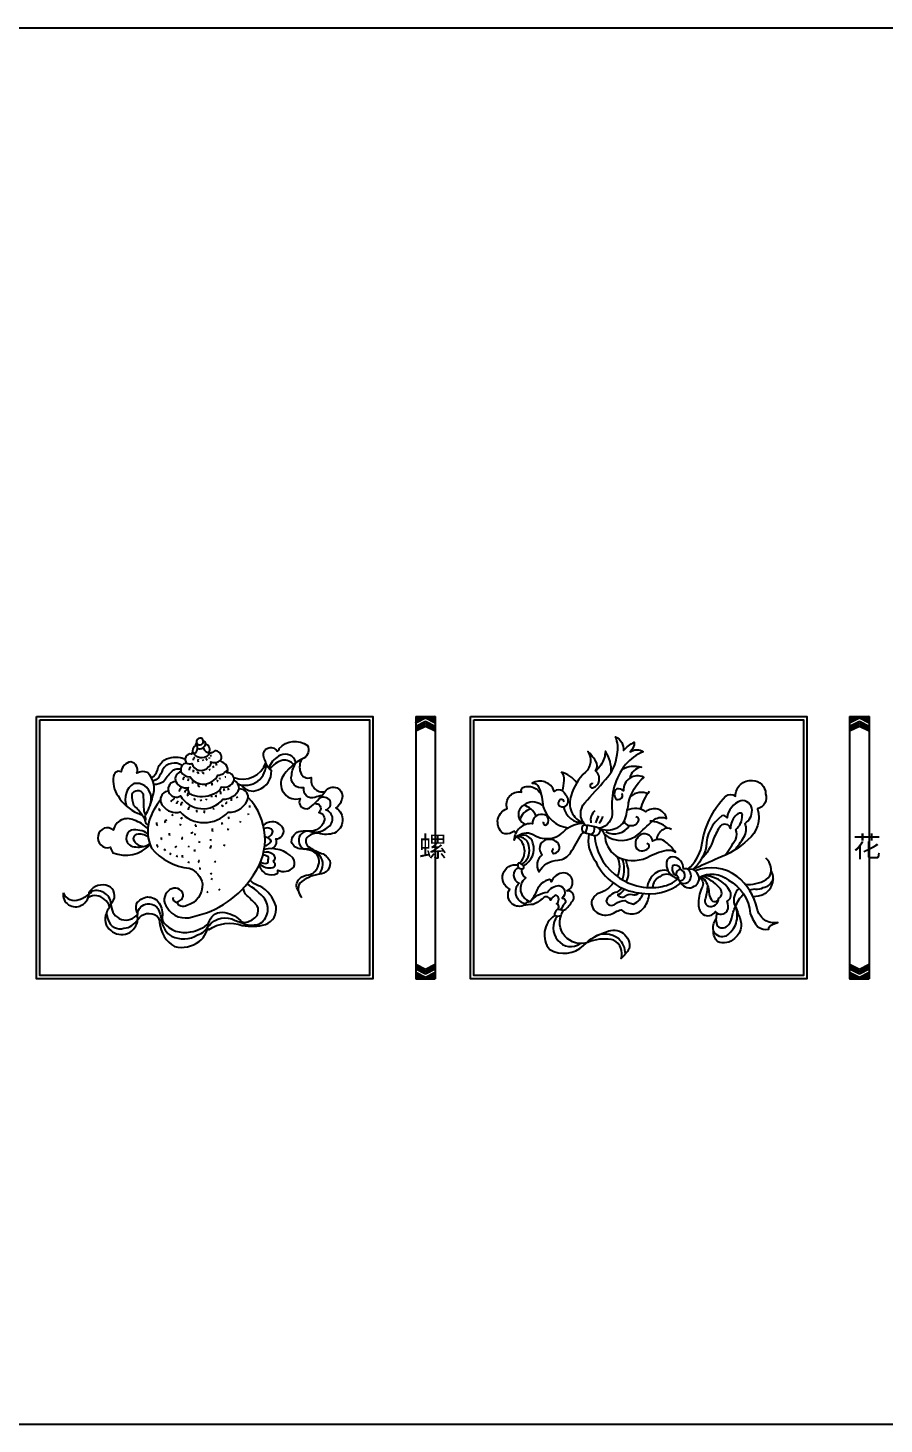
# Model space of a CAD drawing. Extents: x -66030 to 95157, y -13132 to 45879.
# Drawn here: x -13354 to -12082, y 5934 to 8010 of the extents above; entities that cross this region are included whole.
import ezdxf

# ---------------------------------------------------------------- set-up
doc = ezdxf.new("R2010")
doc.units = 0
doc.header["$LTSCALE"] = 100
doc.header["$MEASUREMENT"] = 0
for name, color, linetype in [('3', 11, 'CONTINUOUS'), ('4', 121, 'CONTINUOUS'), ('BH', 21, 'CONTINUOUS'), ('TEXT', 105, 'CONTINUOUS')]:
    doc.layers.add(name, color=color, linetype=linetype)
doc.styles.add('HZ', font='simhei.ttf')

# ---------------------------------------------------------------- blocks, each defined once
blk = doc.blocks.new('A$C580340FF')
at = {"layer": '3'}
for p, q in [((0, 390), (0, 0)), ((0, 390), (29, 390)), ((0, 390), (0, 380.4)), ((0, 380.4), (14.5, 387.7)), ((0, 375.4), (14.5, 382.7)), ((0, 372.9), (14.5, 380.2)), ((0, 370.9), (14.5, 378.1)), ((0, 368.4), (14.5, 375.7)), ((0, 375.4), (0, 372.9)), ((14.5, 387.7), (29, 380.4)), ((14.5, 382.7), (29, 375.4)), ((14.5, 380.2), (29, 372.9)), ((14.5, 378.1), (29, 370.9)), ((14.5, 375.7), (29, 368.4)), ((29, 390), (29, 0)), ((29, 390), (29, 380.4)), ((29, 375.4), (29, 372.9)), ((0, 370.9), (0, 368.4)), ((29, 370.9), (29, 368.4)), ((0, 21.6), (14.5, 14.3)), ((14.5, 14.3), (29, 21.6)), ((29, 19.1), (29, 21.6)), ((0, 19.1), (14.5, 11.9)), ((0, 17.1), (14.5, 9.8)), ((0, 14.6), (14.5, 7.3)), ((0, 9.6), (14.5, 2.3)), ((14.5, 11.9), (29, 19.1)), ((14.5, 9.8), (29, 17.1)), ((14.5, 7.3), (29, 14.6)), ((14.5, 2.3), (29, 9.6)), ((29, 14.6), (29, 17.1)), ((29, 0), (29, 9.6)), ((0, 0), (29, 0))]:
    blk.add_line(p, q, dxfattribs=at)
at = {"layer": 'BH'}
for p, q in [((6.3, 383.6), (0, 389.9)), ((5.6, 383.2), (0, 388.8)), ((4.8, 382.8), (0, 387.6)), ((4.1, 382.4), (0, 386.5)), ((3.3, 382.1), (0, 385.4)), ((2.6, 381.7), (0, 384.2)), ((1.8, 381.3), (0, 383.1)), ((1.1, 380.9), (0, 382)), ((0.3, 380.5), (0, 380.8)), ((7.1, 383.9), (1, 390)), ((7.8, 384.3), (2.2, 390)), ((8.6, 384.7), (3.3, 390)), ((9.3, 385.1), (4.4, 390)), ((10.1, 385.5), (5.6, 390)), ((10.9, 385.8), (6.7, 390)), ((11.6, 386.2), (7.8, 390)), ((12.4, 386.6), (8.9, 390)), ((13.1, 387), (10.1, 390)), ((13.9, 387.3), (11.2, 390)), ((14.9, 387.5), (12.3, 390)), ((17.1, 386.3), (13.5, 390)), ((19.4, 385.2), (14.6, 390)), ((21.7, 384.1), (15.7, 390)), ((23.9, 382.9), (16.9, 390)), ((26.2, 381.8), (18, 390)), ((28.5, 380.7), (19.1, 390)), ((29, 381.3), (20.3, 390)), ((29, 382.4), (21.4, 390)), ((29, 383.5), (22.5, 390)), ((29, 384.7), (23.7, 390)), ((29, 385.8), (24.8, 390)), ((29, 386.9), (25.9, 390)), ((29, 388), (27, 390)), ((29, 389.2), (28.2, 390)), ((8.5, 0), (0, 8.5)), ((7.4, 0), (0, 7.4)), ((6.2, 0), (0, 6.2)), ((5.1, 0), (0, 5.1)), ((4, 0), (0, 4)), ((2.8, 0), (0, 2.8)), ((1.7, 0), (0, 1.7)), ((0.6, 0), (0, 0.6)), ((9.6, 0), (0.1, 9.6)), ((10.8, 0), (2.3, 8.4)), ((11.9, 0), (4.6, 7.3)), ((13, 0), (6.9, 6.2)), ((14.2, 0), (9.1, 5)), ((15.3, 0), (11.4, 3.9)), ((16.4, 0), (13.7, 2.8)), ((17.6, 0), (15, 2.6)), ((18.7, 0), (15.7, 3)), ((19.8, 0), (16.5, 3.3)), ((21, 0), (17.2, 3.7)), ((22.1, 0), (18, 4.1)), ((23.2, 0), (18.7, 4.5)), ((24.3, 0), (19.5, 4.8)), ((25.5, 0), (20.3, 5.2)), ((26.6, 0), (21, 5.6)), ((27.7, 0), (21.8, 6)), ((28.9, 0), (22.5, 6.4)), ((29, 1), (23.3, 6.7)), ((29, 2.1), (24, 7.1)), ((29, 3.3), (24.8, 7.5)), ((29, 4.4), (25.5, 7.9)), ((29, 5.5), (26.3, 8.2)), ((29, 6.7), (27, 8.6)), ((29, 7.8), (27.8, 9)), ((29, 8.9), (28.5, 9.4))]:
    blk.add_line(p, q, dxfattribs=at)

msp = doc.modelspace()

# ---------------------------------------------------------------- linework, layer by layer
at = {"layer": '3', "color": 2}
for p, q in [((-66009.4, 8010), (95156.9, 8010)), ((-61048.5, 5934.5), (9054, 5934.5))]:
    msp.add_line(p, q, dxfattribs=at)
at = {"layer": '4'}
for points in [[(-13341.3, 6986.5), (-12841.3, 6986.5), (-12841.3, 6596.5), (-13341.3, 6596.5)], [(-13336.3, 6981.5), (-12846.3, 6981.5), (-12846.3, 6601.5), (-13336.3, 6601.5)], [(-12696.2, 6986.5), (-12196.2, 6986.5), (-12196.2, 6596.5), (-12696.2, 6596.5)], [(-12691.2, 6981.5), (-12201.2, 6981.5), (-12201.2, 6601.5), (-12691.2, 6601.5)]]:
    msp.add_lwpolyline(points, close=True, dxfattribs=at)
for points in [[(-13107.3, 6930.9, 0.265295), (-13102, 6938.9, 0.112465), (-13103.2, 6943.5, 0.023943), (-13105.1, 6943.2, 0.316713), (-13109.3, 6932.3)], [(-13036.8, 6884.7, 0.373155), (-13011.8, 6877.3, 0.337931), (-12992.3, 6906, -0.170527), (-13000.4, 6917.7, -0.00186), (-13003.7, 6926.1, -0.888255), (-12983.9, 6935, 0.460597), (-12980.6, 6938.8, -0.39754), (-12938.6, 6943.1, -0.394646), (-12944, 6924.4, 0.158018), (-12976.5, 6894.9, 0.630507), (-12949.4, 6864.6, 0.921216), (-12932.5, 6852.9, 0.036183), (-12910.7, 6876.9, -0.897153), (-12888.5, 6860.8, -0.21439), (-12896.4, 6850.7, -0.589463), (-12898.7, 6813.1, -0.163696), (-12922, 6812.8, 0.179294), (-12937.7, 6808.2, 0.523633), (-12936.5, 6792.4, 0.045842), (-12920, 6783.5, -0.229171), (-12905.6, 6772.2, -0.510506), (-12921.4, 6751.9, 0.133841), (-12950.2, 6738.7, 0.33702), (-12947.2, 6717.3)], [(-12514, 6886.3, 0.637451), (-12518.2, 6882.6, 0.499707), (-12513.4, 6880.9, 0.272955), (-12505.1, 6890.5, 0.275187), (-12510.3, 6905.6, 0.318331), (-12510.5, 6920.6, 0.079582), (-12521.9, 6934.2, -0.363567), (-12525.4, 6903.6, 0.142557), (-12546.5, 6868.9, 0.426169), (-12528.2, 6828)], [(-12487.4, 6903.2, 0.171185), (-12495.7, 6934.6, -0.030246), (-12497.4, 6924.6, -0.138175), (-12510.3, 6905.6)], [(-13170.4, 6894.8, 0.12808), (-13161.6, 6906.7, -0.312371), (-13141.1, 6925.4, -0.127266), (-13120.5, 6923.3)], [(-13125.1, 6913.4, 0.441138), (-13154, 6907.3, -0.034851), (-13160, 6895.4, -0.146528), (-13168.4, 6890.3)], [(-13118.1, 6917.1, 0.211859), (-13110.7, 6916.4, 0.60246), (-13086.1, 6911.3, 0.396859), (-13082.2, 6919.1, 0.251078), (-13068.2, 6920.8)], [(-12956.3, 6917.3, 0.067153), (-12957.2, 6921.9, 0.449223), (-12981.8, 6927.2, 0.150938), (-12996.4, 6910, 0.150938)], [(-12959.3, 6915, 0.242257), (-12975.2, 6921.3, 0.197484), (-12994.5, 6907.9)], [(-12917.3, 6868.8, 0.042559), (-12927.6, 6866, -0.603312), (-12943.8, 6880.5, -0.578718), (-12962.1, 6899.7, -0.105027), (-12955.9, 6917.6)], [(-12947.4, 6922.8, 0.195934), (-12949.2, 6903.5, 0.4295), (-12932.9, 6895.6, 0.541846), (-12912.6, 6874.4)], [(-12470.8, 6907.9, -0.210421), (-12442.3, 6910.9, 0.337878), (-12459.6, 6894.6)], [(-13167.1, 6885.6, 0.126598), (-13152.4, 6889.9, -0.055637), (-13141.1, 6903.8, -0.155777), (-13132.7, 6908.7, -0.03568), (-13127.1, 6908.4)], [(-13134.5, 6889.5, 0.318166), (-13116, 6880.6, 0.426207), (-13110.7, 6870, 0.207381), (-13078.5, 6871.4, 0.256755), (-13066.8, 6881.8, 0.40039), (-13047.7, 6891.5, 0.40039)], [(-13126.7, 6904.4, 0.277081), (-13113.1, 6896.6, 0.579968), (-13072, 6899, 0.224593), (-13057.2, 6907.8, 0.224593)], [(-12538.4, 6887.7, 0.177307), (-12561.6, 6903.8, 0.177307)], [(-12504.8, 6820.2, 0.206411), (-12482.9, 6819.2, 0.263292), (-12465.8, 6835.7, 0.024907), (-12461.2, 6858.2, -0.155011), (-12438.7, 6895.9, 0.588325), (-12468.7, 6875.7, 0.254775), (-12479, 6878.8, 0.429417), (-12479.3, 6863.1, 0.404914), (-12470.5, 6867.2, 0.395487), (-12472, 6871.6)], [(-13172.6, 6854.3, 0.33919), (-13180.3, 6883.5, 0.181169), (-13196.8, 6886.6, 0.365492), (-13207.6, 6853.2, 0.365492)], [(-13183.9, 6839.1, 0.077194), (-13196.5, 6853.9, -0.076421), (-13199.3, 6870.7, -0.649415), (-13182.7, 6871.4, 0.012695), (-13182, 6848.7, 0.146409), (-13179.3, 6840.2, 0.146409)], [(-13143.5, 6872, 0.421544), (-13127.3, 6868.3, 0.522816), (-13064.3, 6863.4, 0.302887), (-13040, 6878.7, 0.302887)], [(-12928, 6857.3, -0.046182), (-12921.8, 6855.9, -0.484106), (-12921.8, 6843.6, -0.493165), (-12914.1, 6830.4, -0.319), (-12935.2, 6815.8, 0.02099), (-12936.4, 6815.9, 0.02099)], [(-12935, 6815.7, 0.226126), (-12911.3, 6819.5, 0.290606), (-12901.4, 6834.9, 0.322531), (-12911.3, 6847.4, 0.446284), (-12905, 6861, 0.4254), (-12921.1, 6864.5)], [(-12588.5, 6853.6, 0.071952), (-12600.5, 6859.1, 0.296169), (-12623.7, 6847.7, 0.446054), (-12614.2, 6826)], [(-12303.3, 6787.9, 0.025206), (-12290, 6807, 0.25318), (-12288.2, 6827.4, 0.266596), (-12277.8, 6847, 0.446724), (-12294.7, 6861.2, 0.283149), (-12314.9, 6835.7, 0.350567), (-12322.6, 6838.7, 0.240089), (-12345.8, 6792.4, -0.151548), (-12365.9, 6758.8)], [(-12467.9, 6830.9, 0.170498), (-12463.6, 6825.4, 0.383141), (-12446.9, 6830, 0.59155), (-12450.4, 6837, 0.59155)], [(-12317.8, 6780, 0.02921), (-12302.1, 6804, 0.249944), (-12302.1, 6818.5, 0.243091), (-12292.4, 6839, 0.442777), (-12293.8, 6842.8, 0.220797), (-12303, 6838.4, 0.146615), (-12309.9, 6820, 0.559211), (-12324.4, 6823.8, 0.057828), (-12335.1, 6804.3, -0.126508), (-12353.3, 6774.1)], [(-13176, 6812.1, 0.192113), (-13200.2, 6817.4, 0.296699), (-13208.1, 6804.6, 0.392518), (-13193.6, 6792.6, 0.185676), (-13173.1, 6797.2, 0.185676)], [(-13175.5, 6807.4, 0.195904), (-13192.8, 6811.1, 0.366383), (-13197.5, 6804.1, 0.338871), (-13181.8, 6793.3)], [(-12997.5, 6806, 0.190092), (-12990.1, 6815.2, 0.328151), (-12993.6, 6819.4, 0.225928), (-13003.1, 6819.9, 0.225928)], [(-12952.3, 6727.5, -0.364123), (-12951, 6744.7, -0.198916), (-12936.8, 6750.9, 0.250686), (-12923.3, 6762.6, 0.37486), (-12929, 6785.4, 0.090845), (-12947.3, 6789.4, -0.329597), (-12962.4, 6800.1, -0.367479), (-12948.4, 6816.1, -0.089693), (-12935, 6815.7, -0.028672)], [(-12935.2, 6815.8, 0.499006), (-12951.7, 6801, 0.300691), (-12942.4, 6789)], [(-12617.6, 6764.9, 0.386195), (-12603.5, 6798.2, 0.528145), (-12627.9, 6807.4)], [(-13002.2, 6793.9, 0.21593), (-12992.7, 6800.8, 0.265618), (-13001.7, 6807.4)], [(-12921.4, 6751.9, 0.141654), (-12915.6, 6766.3, 0.316629), (-12931.3, 6787.5, 0.146255), (-12942.4, 6789)], [(-13009.4, 6767.2, 0.268222), (-12990.1, 6762, 0.657337), (-12988.1, 6769.4, -0.687428), (-12987.5, 6772.9, 0.431195), (-12990.3, 6781.5, 0.229224), (-13003.7, 6784.4)], [(-13008.2, 6770, 0.168228), (-12999.3, 6768.1, 0.403018), (-12997.1, 6773.4, 0.3345), (-12997.3, 6778.2, 0.056377), (-13004.7, 6780.5)], [(-12464.8, 6740.6, 0.222038), (-12463.3, 6765.7, 0.015207), (-12465.8, 6773.5)], [(-12288.1, 6737.1, 0.163888), (-12256.9, 6743.8, 0.291353), (-12249.5, 6757.4, 0.224573), (-12257.1, 6775.6)], [(-12567.5, 6699.5, 0.676507), (-12568.5, 6708.1, 0.560425), (-12568.9, 6720.9, 0.21533), (-12577.2, 6713.3, 0.61494), (-12588.2, 6716.4, -0.058505), (-12603.1, 6706.7, 0.082683), (-12617.6, 6705.3, -0.725868), (-12638, 6729.8, -0.878136), (-12626.1, 6765.6)], [(-12625, 6762.2, 0.650958), (-12624.1, 6738.5, 0.617936), (-12614.8, 6708.4)], [(-12558.5, 6697.7, 0.139838), (-12546.1, 6710.2, 0.764239), (-12553.3, 6727.1, 0.792724), (-12557.5, 6754, 0.285162), (-12576.5, 6740.5, 0.51491), (-12578.9, 6744, 0.253811), (-12597.5, 6728.1, -0.071103), (-12607.6, 6710.9, -0.58739), (-12614.1, 6746.7, -0.330297), (-12619.5, 6759.9)], [(-12402.6, 6756.9, 0.290659), (-12424.6, 6750.7, 0.159324), (-12433.9, 6732.3, 0.159324)], [(-12393.9, 6748, 0.36283), (-12415, 6748.2, 0.277605), (-12425.6, 6732.1)], [(-12385.8, 6741.8, 0.756783), (-12381.7, 6757.5, -0.236172), (-12384.6, 6761, 0.380484), (-12396.1, 6764.4, 0.254483), (-12394.1, 6752.4, 0.05156), (-12390.5, 6750.3, -0.325715), (-12387.8, 6745)], [(-12383.4, 6738.9, 0.316231), (-12370.2, 6742.7, 0.359874), (-12373, 6759.6, 0.359874)], [(-12356.6, 6747.1, -0.284063), (-12348.4, 6743.9, -0.151773), (-12342.1, 6725.1, 0.106542), (-12338.8, 6714.7, 0.73074), (-12327.7, 6715.6, 0.529971), (-12326.6, 6731.9, 0.131084), (-12352.4, 6749.2, 0.131084)], [(-12246.2, 6745.4, -0.26189), (-12261.6, 6731.4, -0.156619), (-12272.2, 6729.4, 0.165764), (-12281.2, 6727.7, 0.165764)], [(-12276.3, 6719, 0.070532), (-12260.4, 6722, 0.161106), (-12248.9, 6734.2, 0.273475), (-12249.5, 6756.4)], [(-13237.7, 6693.8, 0.011272), (-13234.9, 6683.9, 0.41234), (-13211.4, 6671.5, 0.238478), (-13191, 6684.6, -0.427048), (-13162.3, 6689.9, -0.148892), (-13158.4, 6680, 0.24378), (-13136.2, 6644.2, 0.219442), (-13099.4, 6651.9, 0.209936), (-13085.6, 6679.2, -0.348728), (-13065.2, 6695.5, -0.170159), (-13038.3, 6683, 0.288255), (-13029.8, 6680.6, 0.182007), (-13013.6, 6690.4, 0.246519), (-13013.4, 6704.8, 0.034443), (-13028.5, 6720, -0.217798), (-13033.7, 6731.6)], [(-13085.6, 6669.4, -0.23921), (-13035.5, 6675.7, 0.112764), (-13001, 6677.2, 0.360483), (-12985.4, 6704, 0.202254), (-13009.4, 6734.2, -0.144386), (-13024, 6743.2)], [(-13085, 6675.9, -0.354619), (-13046.1, 6683.3, -0.008944), (-13029.6, 6677, 0.114655), (-13010.5, 6677.7, 0.430295), (-13001.8, 6714.6, 0.111824), (-13028.9, 6737, 0.111824)], [(-12607.6, 6710.9, -0.213536), (-12581.8, 6725, -0.238717), (-12565.1, 6735.1, -0.674319), (-12560.1, 6716.5, -0.768137), (-12557.3, 6707.3, 0.002434), (-12562.5, 6698.8, 0.002434)], [(-12484, 6738.8, -0.166324), (-12506.7, 6723.2, 0.239699), (-12516.3, 6710.6, 0.361342), (-12503, 6692.3, 0.232598), (-12481.1, 6695.7, -0.060506), (-12472.4, 6699, 0.463467), (-12437.9, 6703, 0.151939), (-12430.7, 6722.8, 0.151939)], [(-12471.5, 6731.5, -0.099426), (-12478.8, 6725.2, 0.198368), (-12488.1, 6720.2, 0.243883), (-12494.7, 6711.6, 0.545868), (-12481.1, 6707.6, -0.154618), (-12466.8, 6712.6, 0.100828), (-12453.8, 6707.6, 0.211023), (-12439.7, 6723.3, 0.211023)], [(-12467.4, 6729.7, -0.12108), (-12475.8, 6721.9, 0.753284), (-12477.4, 6720.3, 0.209339), (-12469.2, 6718, 0.146437), (-12464.5, 6720.6, -0.236488), (-12453.3, 6721.1, 0.186884), (-12446.1, 6724.2, 0.186884)], [(-12343.8, 6735, -0.040224), (-12347.2, 6715.9, 0.600656), (-12338.1, 6703.9, 0.287519), (-12328, 6711.6, 0.133635), (-12327.7, 6715.6)], [(-12297, 6730.9, 0.285951), (-12304.1, 6706.6, -0.080706), (-12298, 6691.2, -0.164076), (-12294.2, 6674.5, -0.215733), (-12303.8, 6656.5, -0.305597), (-12328.7, 6651.4, -0.220451), (-12335.2, 6668, -0.221315), (-12331.4, 6684.9)], [(-13301.8, 6724.2, 0.402848), (-13278, 6714.1, 0.103783), (-13263.1, 6722.5)], [(-13232.9, 6703.7, 0.171022), (-13240.4, 6714.3, 0.332326), (-13264.2, 6717.5)], [(-13191, 6692.8, -0.146654), (-13193, 6707.5, -0.229058), (-13176.5, 6718.1, -0.269168), (-13158.9, 6708.7, -0.166594), (-13154.5, 6688.1, 0.170591), (-13152.7, 6680.2, 0.291663), (-13112.5, 6666.4, 0.169934), (-13085.6, 6679.2, 0.169934)], [(-13191, 6684.6, 0.011867), (-13191, 6685.7, -0.052538), (-13190.7, 6695.8, -0.366653), (-13173.6, 6707.9, -0.304916), (-13158.9, 6696.5, -0.043991), (-13155.2, 6680.9, 0.203056), (-13140.8, 6659.7, 0.245075), (-13101.9, 6661.6, 0.183379), (-13085, 6675.9)], [(-12335.3, 6666.7, 0.368783), (-12315.8, 6660.5, 0.158082), (-12301.5, 6679, 0.167462), (-12302.4, 6704, 0.167462)], [(-12329.7, 6694, 0.194254), (-12329.4, 6675, 0.37254), (-12314.6, 6674.8, 0.178744), (-12307.8, 6686.9, -0.073517), (-12302.4, 6704, -0.093319), (-12290.4, 6722.5)], [(-12571.3, 6690.4, 0.445796), (-12578.6, 6640.1, 0.332168), (-12528.2, 6645.8, -0.137225), (-12493.9, 6666.3, -0.621408), (-12460.4, 6641.1, -0.052367), (-12472.4, 6626.6, 0.358387), (-12483, 6653.8, 0.137591), (-12517.6, 6652.3, -0.679959), (-12561.7, 6690.7)], [(-12566.8, 6689.6, 0.376628), (-12566.4, 6653.6, 0.400933), (-12533.2, 6648.8, 0.400933)], [(-12466, 6633.5, 0.218227), (-12476.5, 6656.2, 0.316562), (-12512.5, 6658.4, 0.316562)]]:
    msp.add_lwpolyline(points, format="xyb", dxfattribs=at)
for centre, radius, start, end in [((-13097, 6942.7), 8.12, 141.7498, 176.1416), ((-13099.1, 6947.7), 9.37, 251.6157, 346.3646), ((-13094.6, 6945.9), 4.69, 355.5297, 77.0031), ((-13083.4, 6942.5), 10.4, 192.8349, 270.0511), ((-13090.9, 6937.7), 7.19, 312.7766, 84.2871), ((-13103, 6920.9), 5.72, 124.803, 172.6198), ((-13098.9, 6920.9), 2.88, 141.2285, 218.7715), ((-13091.9, 6922.3), 2.53, 176.0014, 232.6497), ((-13095.8, 6918.1), 8.4, 20.5176, 42.7473), ((-13090.1, 6924), 6.01, 357.7381, 15.4386), ((-13081.9, 6925.3), 2.41, 76.0294, 121.4461), ((-583714.5, -278686.2), 638115.4, 26.5873867, 26.5876007), ((-13078.1, 6912.7), 4.81, 8.4758, 47.5296), ((-13035.3, 6930.5), 37.2, 249.8168, 339.7155), ((-13031, 6914.9), 30.8, 249.023, 5.1105), ((-13117.6, 6891.9), 6.23, 131.9322, 176.2108), ((-13121.1, 6894.2), 5.95, 326.8025, 2.3244), ((-13108.9, 6906.5), 5.54, 122.3067, 180.2738), ((-13102.9, 6904.4), 5.77, 150.0091, 188.4018), ((-13090.5, 6910.1), 13.4, 204.4656, 220.7333), ((-13092.8, 6903.9), 1.86, 177.2018, 287.1026), ((-13080.9, 6911.2), 4.87, 215.8034, 243.5229), ((-13071.3, 6891.4), 1.42, 155.4911, 251.8087), ((-13068.2, 6895.1), 0.996, 165.9671, 284.0889), ((-13060.6, 6895), 1.38, 52.1459, 142.0904), ((-12569.4, 6894.1), 12.5, 347.2219, 50.9997), ((-12823, 6920.2), 267.3, 350.4197, 353.7988), ((-13138.1, 6876.8), 7.23, 191.624, 222.0291), ((-13115.9, 6870.7), 14.4, 131.0057, 163.1834), ((-13115.9, 6872.1), 5.49, 109.1366, 167.8148), ((-13113.2, 6870.1), 3.76, 137.1912, 210.985), ((-13103.8, 6888.4), 5.89, 168.1245, 196.652), ((-13097.7, 6885.3), 3.7, 175.3211, 243.8046), ((-13088.4, 6884.9), 1.77, 168.1885, 252.7917), ((-13078.4, 6886.7), 2.72, 165.8531, 235.2959), ((-13072.8, 6872.2), 5.46, 348.5448, 38.6216), ((-13058.8, 6878.2), 4.18, 172.5396, 212.5417), ((-13050.5, 6880.3), 6.59, 183.3711, 213.5324), ((-12442.4, 6849.6), 23.9, 64.1279, 132.1808), ((-12369.1, 6827.9), 77.6, 142.4986, 164.6209), ((-13129.7, 6852.8), 13.7, 119.7166, 150.2274), ((-13127.6, 6855.5), 5.95, 125.6942, 169.3126), ((-13123.5, 6855), 3.28, 96.2308, 200.5042), ((-13112.4, 6848.6), 3.49, 112.7962, 194.0289), ((-13108, 6862.1), 2.43, 350.0545, 77.3774), ((-13086.6, 6866.1), 11.3, 197.2055, 209.2323), ((-13081.9, 6860.6), 7.8, 155.1104, 170.6526), ((-13085.1, 6866.3), 4.29, 358.6726, 31.2181), ((-13079.2, 6848.1), 1.36, 358.2643, 104.4708), ((-13077.6, 6867.6), 3.04, 337.5506, 39.5273), ((-13066.1, 6852), 2.21, 4.4544, 94.3984), ((-13058.2, 6857), 1.69, 85.3625, 207.2057), ((-13045.4, 6862.2), 6.76, 152.3383, 191.6307), ((-13045.1, 6865.3), 2.32, 356.6425, 49.7951), ((-13032.7, 6852.1), 8.48, 354.6182, 13.561), ((-12624.2, 6828.3), 27.2, 21.4051, 75.4219), ((-12529, 6857.4), 29.4, 190.4793, 271.6109), ((-13170.5, 6832.8), 9.57, 192.5734, 239.2932), ((-13158.8, 6828.1), 4.48, 173.8851, 233.4148), ((-13160.4, 6846.7), 2.28, 331.6538, 77.9391), ((-13148, 6829.8), 2.45, 83.4499, 217.012), ((-13138.5, 6838.2), 1.8, 81.8485, 171.8375), ((-13122.7, 6831.1), 5.16, 110.2032, 147.0617), ((-13094.3, 6846.9), 9.32, 176.8749, 195.8177), ((-13095.2, 6845.9), 3.59, 314.9608, 8.1357), ((-13062.7, 6828.2), 3.33, 173.1352, 221.1018), ((-13043.9, 6836.7), 12, 176.6859, 190.9497), ((-13035, 6827.9), 4.32, 141.5173, 165.3077), ((-13024.1, 6841), 2.45, 148.213, 201.3881), ((-12601.5, 6827.8), 21.7, 103.0085, 167.0825), ((-12499.5, 6832.5), 18.2, 130.8399, 193.4388), ((-12450.9, 6806.3), 63.8, 150.2025, 159.6393), ((-12523.2, 6844.4), 24.6, 317.9553, 345.6409), ((-12431.5, 6788.1), 42.8, 48.8664, 87.7878), ((-13135.9, 6812.4), 8.29, 175.5973, 200.6786), ((-13142.8, 6831.6), 16.5, 333.412, 342.9466), ((-13111.4, 6816.6), 3.39, 259.5043, 322.5332), ((-13106.4, 6822.9), 2.34, 342.2126, 85.2192), ((-13104.2, 6810.8), 1.91, 129.563, 205.3557), ((-13070.2, 6818.6), 10, 174.1757, 199.257), ((-13051.3, 6817.5), 5.77, 158.4232, 182.634), ((-12523, 6829.1), 4.83, 228.6866, 265.0768), ((-12545.8, 6823.9), 22.9, 333.1417, 0.6323), ((-12531.3, 6742.4), 82.3, 71.2331, 84.5324), ((-12521.8, 6819.6), 10, 299.8884, 16.2453), ((-12530.7, 6789.8), 40, 31.4643, 49.6049), ((-12482.5, 6839.2), 27.2, 242.7092, 326.5586), ((-12399.8, 6800.7), 20.3, 121.3857, 172.5116), ((-12403.7, 6809.6), 10.8, 54.0319, 128.5403), ((-13159.8, 6795.3), 2.75, 165.2342, 251.4141), ((-13151.7, 6806.3), 4.66, 175.2977, 218.9393), ((-13151.8, 6786.6), 2.05, 7.1802, 97.1241), ((-13121.6, 6781.3), 16.9, 133.1437, 143.5337), ((-13122.9, 6804.2), 2.58, 110.1754, 200.2316), ((-13116.2, 6792.5), 1.31, 330.9322, 60.9882), ((-13111.3, 6786.3), 5.17, 354.3545, 26.2749), ((-13098, 6799.4), 1.89, 132.2347, 199.6665), ((-13052.9, 6784.1), 31, 160.0592, 168.8637), ((-13066.9, 6799.4), 16.3, 164.1011, 173.2575), ((-13073.8, 6795.8), 11.7, 349.2507, 1.9434), ((-12636.3, 6809.3), 8.18, 307.5202, 307.9371), ((-12625.7, 6790.9), 16.7, 0.107, 97.6768), ((-12640.4, 6786.1), 24.7, 313.1315, 59.6913), ((-12632.4, 6786.9), 23.7, 301.9068, 9.7102), ((-13140, 6780.5), 3.09, 126.0462, 180.7789), ((-13130.9, 6777.1), 2.56, 113.3548, 172.8515), ((-13108.1, 6779.8), 16.7, 178.6868, 190.1192), ((-13113, 6768.7), 2.77, 137.304, 185.7925), ((-13098.6, 6770.3), 1.9, 108.3913, 214.7052), ((-13073.7, 6768.3), 3.38, 116.6179, 160.9547), ((-12508.4, 6763.4), 33.9, 334.0004, 25.0582), ((-12511.4, 6758.8), 43.7, 339.6761, 21.6484), ((-13099.2, 6759.3), 1.29, 338.2063, 111.8497), ((-13080.5, 6754.5), 2.22, 192.5546, 257.5015), ((-13077.2, 6741.9), 4.94, 131.0251, 161.543), ((-12383.6, 6751.8), 7.1, 89.9591, 191.7997), ((-13284.9, 6724.9), 21.9, 298.9057, 2.0169), ((-13279.6, 6743.1), 26.5, 308.7143, 321.5336), ((-13243.2, 6711.6), 24.3, 68.9006, 144.5134), ((-13252.3, 6705.9), 21.8, 358.1235, 107.7096), ((-13240.8, 6720.1), 15.5, 321.6943, 65.58), ((-13088.9, 6721.5), 4, 43.8162, 83.0985), ((-13061.5, 6721.9), 10.9, 133.1818, 149.444), ((-12364.9, 6756.7), 25.7, 207.2162, 223.9121), ((-13283.3, 6722.1), 18.7, 173.4424, 298.6914), ((-13153.7, 6659.1), 90.9, 145.569, 157.2812), ((-13208.6, 6705.6), 21.8, 181.1514, 324.0421), ((-12607.8, 6699.4), 11.5, 88.9424, 148.7834), ((-13218.8, 6685.2), 20.8, 154.4118, 233.7912), ((-13214.9, 6686.1), 23.9, 227.4281, 356.4897)]:
    msp.add_arc(centre, radius, start, end, dxfattribs=at)
at = {"layer": 'TEXT'}
for points in [[(-13093.5, 6947.7, 0.185343), (-13094.6, 6953, 0.352006), (-13102.7, 6952.4, 0.494224), (-13100.1, 6944.2, 0.330265)], [(-13201.2, 6919, 0.330947), (-13215.6, 6904.1, 0.324697), (-13223.9, 6902.9, 0.163754), (-13226.8, 6897.6, 0.208978), (-13220.1, 6868.3, 0.160398), (-13191.1, 6842.7, -0.106309), (-13183.9, 6839.1, -0.112359), (-13179.9, 6830.7, 0.247171), (-13179.4, 6836.3, -0.266638), (-13178, 6842.4, 0.072659), (-13168.9, 6866.8, 0.302905), (-13176.4, 6902.9, 0.265307), (-13192.1, 6902, 0.464177)], [(-12625.5, 6768.1, 0.604766), (-12619.5, 6759.9, 0.54575), (-12617.6, 6764.9, 0.162167), (-12623.5, 6768.1, 0.450462)], [(-12567.5, 6699.5, 0.255056), (-12571.3, 6690.4, 0.190707), (-12561.7, 6690.7, -0.024896), (-12558.5, 6697.7, 0.070492)]]:
    msp.add_lwpolyline(points, format="xyb", close=True, dxfattribs=at)
for points in [[(-12526.2, 6825.4, -0.374584), (-12526.5, 6858.1, 0.009494), (-12495.7, 6892.5, 0.168744), (-12478.5, 6930, 0.15515), (-12480.6, 6956.1, -0.306954), (-12468.7, 6935.7, -0.110755), (-12453, 6948.1, -0.224115), (-12459, 6933.6, -0.31769), (-12439.6, 6933.9, 0.117394), (-12465.9, 6914.8, 0.195378), (-12485.7, 6845.5, -0.395424), (-12504.8, 6820.2)], [(-13083.4, 6932.1, -0.563107), (-13107.3, 6930.9, 0.98985), (-13110.8, 6930.4, 0.772853), (-13118.1, 6917.1, 0.482015), (-13126.7, 6904.4, 0.423609), (-13134.5, 6889.5, 0.507205), (-13145.2, 6875.4, 0.404502), (-13157.1, 6862.4, 0.086623), (-13173.8, 6831.8, 0.185834), (-13170.4, 6790.7, 0.202529), (-13114.3, 6760.8, -0.273495), (-13094.9, 6737.6, -0.36337), (-13118, 6705.4, -0.470274), (-13133.1, 6710.5)], [(-13138.5, 6717.4, 0.783479), (-13128.9, 6712.4, 0.454448), (-13124.5, 6724.7, 0.504991), (-13145.3, 6727, 0.417447), (-13147.4, 6702.4, 0.358495), (-13109.3, 6688.7, 0.202391), (-13018.7, 6751.1, 0.362395), (-13026.7, 6865.8, 0.435098), (-13040, 6878.7, 0.283754), (-13047.7, 6891.5, 0.470549), (-13057.9, 6902.6, 0.429622), (-13066.3, 6919.1, -0.039281), (-13068.2, 6920.8, 0.518699), (-13072.6, 6934.7, 0.446723), (-13079.2, 6933.1, -0.21098), (-13083.4, 6932.1)], [(-12373, 6759.6, 0.157024), (-12352.7, 6793.2, -0.163682), (-12317.2, 6867.8, -0.348425), (-12302.2, 6867.8, -0.454158), (-12277.2, 6891.2, -0.412603), (-12257.6, 6871.2, -0.431376), (-12269.7, 6849.1, -0.302576), (-12283.9, 6802.8, -0.100897), (-12328.1, 6775.7, 0.003953), (-12365.9, 6758.8, 0.003953)], [(-12629, 6813, 0.122675), (-12631.7, 6816, -0.08275), (-12634.7, 6813.8, -0.201953), (-12648.5, 6812.8, -0.210832), (-12656, 6830.6, -0.29942), (-12641.7, 6849.4, -0.579582), (-12620.6, 6874.1, -0.382824), (-12617.9, 6880.9, -0.452921), (-12590.2, 6866.6)], [(-12557, 6859.6, 0.798609), (-12564.9, 6860.1, 0.567388), (-12563.2, 6852.9, 0.334177), (-12553.1, 6854.6, 0.396469), (-12554.6, 6869.2, 0.113656), (-12559.4, 6875.7, 0.330821), (-12571.9, 6875, 0.480156), (-12604.8, 6887.2, -0.377673), (-12594.5, 6880.5, -0.090352), (-12588.5, 6852.2, 0.277227), (-12551.5, 6820.6, 0.277227)], [(-13157.1, 6862.4, 0.212061), (-13153.3, 6853.1, 0.302468), (-13128, 6844.5, 0.443966), (-13056.6, 6844.3, 0.363337), (-13026.7, 6865.8)], [(-12496.6, 6810.7, 0.375662), (-12445.5, 6812.6, -0.010787), (-12422.8, 6833.5, -0.231668), (-12404.8, 6834.9, 0.562651), (-12435.9, 6844.4, 0.285492), (-12463.2, 6846.9, 0.285492)], [(-13176, 6819.4, 0.133949), (-13196.2, 6832, 0.497583), (-13227.2, 6817.6, 0.583331), (-13249.7, 6809.5, 0.587309), (-13231.6, 6791.9, 0.089092), (-13228, 6783.8, 0.297268), (-13172.4, 6795.5, 0.297268)], [(-12992.3, 6789.9, 0.48719), (-12985.7, 6804.5, 0.498812), (-12974.3, 6818.7, 0.294556), (-12991.6, 6829.9, 0.1788), (-13004.2, 6824.8)], [(-12588, 6830, 0.453618), (-12584.6, 6824.7, 0.807928), (-12589.4, 6840.5, 0.483927), (-12604.1, 6826.9, 0.451664), (-12631.3, 6802.6, -0.216697), (-12627.9, 6807.4, -0.291765), (-12604.1, 6811.6, 0.363404), (-12558.5, 6814.5, -0.20589), (-12528.2, 6828)], [(-12572.9, 6789.7, 0.664605), (-12572.9, 6782.5, 0.568064), (-12565.3, 6796.9, 0.324147), (-12584.7, 6802.8, 0.538766), (-12589.8, 6780.8, 0.365364), (-12594.9, 6755.4, -0.252152), (-12566.2, 6772.6, 0.21213), (-12547.5, 6783.8, 0.005697), (-12531.2, 6811.3, -0.327896), (-12525.4, 6813.6)], [(-12526.2, 6825.4, 0.698031), (-12527.9, 6814.5, 0.029932), (-12512.1, 6809.6, 0.664047), (-12504.8, 6820.2, 0.664047)], [(-12520.4, 6811.9, 0.212471), (-12510.2, 6770.7, 0.26574), (-12445.4, 6724.2, 0.21582), (-12383.4, 6738.9)], [(-12512.1, 6809.6, 0.205051), (-12482.2, 6751.9, 0.230064), (-12411.5, 6733.7, 0.134529), (-12387.8, 6745, 0.134529)], [(-12496.6, 6810.7, 0.245644), (-12480.1, 6779.1, 0.23829), (-12433.8, 6776.6, -0.089484), (-12405.1, 6787.4, -0.220436), (-12391.8, 6784.8, 0.081602), (-12405.8, 6799.4, 0.365316), (-12425.6, 6800.8, 0.62979), (-12445.7, 6808.8, 0.365695), (-12449.2, 6789.5, 0.398204), (-12431.9, 6790.8, 0.67361), (-12434.2, 6797.4, 0.67361)], [(-13010.3, 6765.3, 0.499302), (-12983.7, 6753.2, 0.326079), (-12982.9, 6758, 0.324406), (-12958.9, 6762.4, 0.259358), (-12960.3, 6776, 0.272495), (-13002.9, 6788.6, 0.272495)], [(-12383.4, 6738.9, 0.448733), (-12363.7, 6733.9, 0.415637), (-12357.8, 6751, 0.323311), (-12369.8, 6759.3, 0.015606), (-12379.8, 6760, 0.405263), (-12395.6, 6777.6, 0.385554), (-12404.8, 6770, 0.315043), (-12393.9, 6748, 0.006701), (-12387.8, 6745)], [(-12356.6, 6747.1, -0.31251), (-12312.8, 6743.1, -0.254113), (-12280.6, 6693.7, 0.070203), (-12269.2, 6673.6, 0.179072), (-12252.8, 6670, -0.236275), (-12250.2, 6675.8, -0.008281), (-12239.6, 6680.2, -0.432219), (-12270, 6701.1, 0.168968), (-12300, 6748.6, 0.256112), (-12362.5, 6757.1, 0.256112)], [(-12356.6, 6747.1, -0.406219), (-12351.5, 6733.7, 0.121804), (-12357.4, 6709.8, 0.240848), (-12350.9, 6692.4, 0.434897), (-12332.3, 6696.3, 0.519839), (-12314.6, 6697.6, 0.234678), (-12314.9, 6711.6, 0.403994), (-12310.3, 6726, 0.301621), (-12352.4, 6749.2, 0.275871)]]:
    msp.add_lwpolyline(points, format="xyb", dxfattribs=at)

# ---------------------------------------------------------------- block references
at = {"layer": '4'}
for p in [(-12777.8, 6596.5), (-12132.7, 6596.5)]:
    msp.add_blockref('A$C580340FF', p, dxfattribs=at)

# ---------------------------------------------------------------- texts
at = {"layer": 'TEXT', "char_height": 30.6, "attachment_point": 4, "style": 'HZ'}
for s, insert in [('螺', (-12772.9, 6791.2)), ('花', (-12127.8, 6791.2))]:
    msp.add_mtext(s, dxfattribs=dict(at, insert=insert))

doc.saveas('drawing.dxf')
